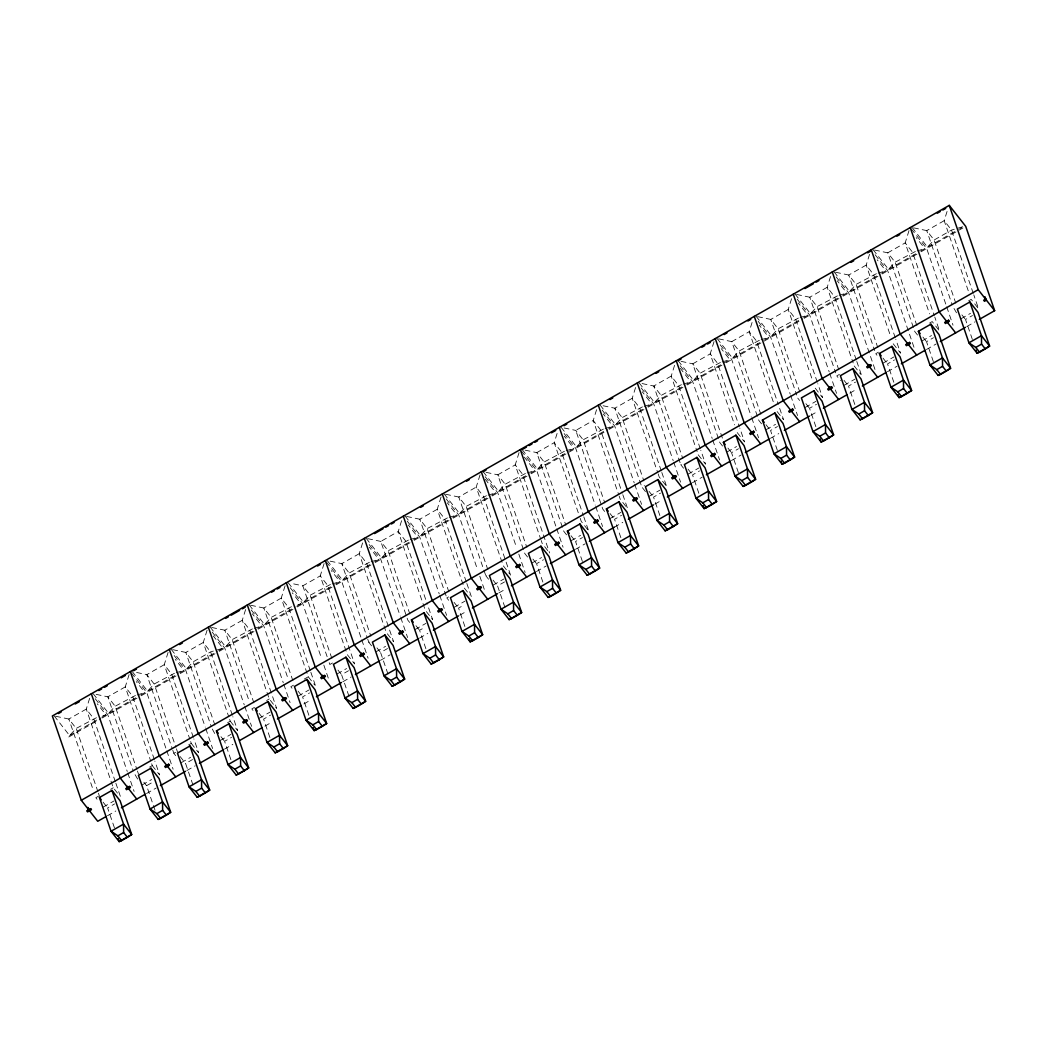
<?xml version="1.0" encoding="UTF-8"?>
<svg xmlns="http://www.w3.org/2000/svg" width="1047" height="1047" viewBox="0 0 1047 1047"><rect width="100%" height="100%" fill="white"/><g stroke="black" fill="none" stroke-linecap="round" stroke-linejoin="round"><path stroke-width="0.75" stroke-dasharray="5 3.75" d="M89.623 698.323L86.273 709.094L113.285 787.776L119.724 795.995M129.095 674.582L125.274 686.897L150.689 760.947M168.096 652.386L164.261 664.688L189.69 738.75M207.097 630.189L203.262 642.492L228.678 716.554M245.613 609.524L242.263 620.295L269.262 698.977L276.63 708.374L271.854 694.488M285.085 585.783L281.25 598.099L308.263 676.781L314.702 685M324.086 563.587L320.251 575.889L347.264 654.584L354.619 663.968L327.606 585.286L320.251 575.889L302.805 585.823L291.131 583.362M362.602 542.922L359.239 553.693L386.251 632.375L393.607 641.772L388.843 627.886M401.59 520.725L398.24 531.496L425.252 610.179L432.607 619.562L427.843 605.676M441.062 496.985L437.24 509.287L464.253 587.982L469.763 595.023M480.063 474.788L476.228 487.091L503.241 565.773L509.68 573.992M519.063 452.579L515.229 464.894L540.645 538.943M557.096 433.458L554.229 442.685L579.645 516.747M596.568 409.717L593.217 420.488L618.646 494.55M635.568 387.521L632.218 398.292L657.634 472.354M674.569 365.324L671.219 376.095L697.158 451.689M714.041 341.584L710.206 353.886L734.575 424.86M752.073 322.463L749.207 331.69L773.563 402.663M791.558 298.722L788.208 309.493L812.564 380.467M830.546 276.513L827.195 287.284L853.148 362.89M869.547 254.316L866.196 265.087L890.552 336.061M909.018 230.576L905.184 242.891L929.553 313.864M947.064 211.455L944.185 220.681L968.554 291.655M54.235 715.939L69.56 735.518L76.195 728.411L96.704 717.575M93.222 693.742L108.561 713.321L115.183 706.215L135.691 695.365M132.223 671.546L147.562 691.112L154.184 684.018L174.692 673.169M171.211 649.336L186.549 668.915L193.172 661.809L210.617 651.888L222.906 648.224L213.326 635.987M210.211 627.14L225.55 646.719L232.172 639.612L252.68 628.763M249.212 604.944L264.551 624.509L271.173 617.416L291.681 606.566M288.2 582.747L303.538 602.313L310.161 595.206L330.682 584.37M327.201 560.538L342.539 580.117L349.161 573.01L369.67 562.16M366.201 538.341L381.527 557.907L388.162 550.814L408.67 539.964M405.189 516.145L420.528 535.711L427.15 528.604L447.671 517.768M444.19 493.935L459.528 513.514L466.151 506.408L486.659 495.571M483.191 471.739L498.516 491.318L505.151 484.211L525.659 473.362M522.178 449.543L537.517 469.108L544.139 462.015L564.66 451.165M561.179 427.333L576.517 446.912L583.14 439.805L603.648 428.969M600.18 405.137L615.505 424.716L622.14 417.609L642.649 406.76M639.167 382.94L654.506 402.506L661.128 395.413L681.636 384.563M678.168 360.744L693.507 380.31L700.129 373.203L720.637 362.367M717.156 338.534L732.494 358.113L739.117 351.007L759.638 340.157M756.156 316.338L771.495 335.904L778.117 328.81L798.625 317.961M795.157 294.142L810.496 313.707L817.118 306.601L837.626 295.764M834.145 271.932L849.483 291.511L856.106 284.404L876.627 273.568M873.146 249.736L888.484 269.315L895.106 262.208L915.615 251.359M912.146 227.539L927.472 247.105L934.107 240.012L951.54 230.078L963.829 226.414L959.641 228.796M69.56 735.518L100.329 718.006M101.729 717.208L105.917 714.826L97.292 703.806M108.561 713.321L139.316 695.797M140.717 695.012L144.918 692.617L136.293 681.61M147.562 691.112L178.317 673.601M179.718 672.802L183.906 670.42L175.281 659.414M186.549 668.915L217.318 651.404M218.718 650.606L222.906 648.224M225.55 646.719L256.306 629.208M257.706 628.409L261.907 626.014L252.314 613.791M264.551 624.509L295.306 606.998M296.707 606.2L300.895 603.818L292.27 592.811M303.538 602.313L334.307 584.802M335.694 584.004L339.895 581.622L331.271 570.602M342.539 580.117L373.295 562.605M374.695 561.807L378.896 559.412L369.303 547.188M381.527 557.907L412.296 540.396M413.696 539.611L417.884 537.216L408.304 524.979M420.528 535.711L451.296 518.2M452.684 517.401L456.885 515.019L447.291 502.782M459.528 513.514L490.284 496.003M491.684 495.205L495.872 492.823L485.337 479.356M498.516 491.318L529.285 473.794M530.685 473.008L534.873 470.613L524.338 457.159M537.517 469.108L568.272 451.597M569.673 450.799L573.874 448.417L564.281 436.18M576.517 446.912L607.273 429.401M608.673 428.603L612.861 426.221L603.281 413.984M615.505 424.716L646.274 407.204M647.674 406.406L651.862 404.011L642.282 391.787M654.506 402.506L685.262 384.995M686.662 384.197L690.863 381.815L680.314 368.361M693.507 380.31L729.851 359.618L721.226 348.599M732.494 358.113L763.263 340.602M764.65 339.804L768.851 337.409L759.271 325.185M771.495 335.904L802.251 318.393M803.651 317.607L807.852 315.212L798.259 302.976M810.496 313.707L841.251 296.196M842.652 295.398L846.84 293.016L837.26 280.779M849.483 291.511L880.252 274M881.639 273.202L885.841 270.82L877.216 259.8M888.484 269.315L919.24 251.804M920.64 251.005L924.841 248.61L916.204 237.604M927.472 247.105L958.241 229.594M68.801 736.983L100.839 718.739M102.226 717.954L139.827 696.543M141.227 695.745L178.828 674.347M180.215 673.548L217.815 652.137M219.216 651.352L256.816 629.941M258.216 629.155L295.817 607.744M297.204 606.946L334.804 585.548M336.205 584.75L373.805 563.338M375.192 562.553L412.806 541.142M414.193 540.344L451.794 518.946M453.194 518.147L490.794 496.736M492.182 495.951L529.795 474.54M531.182 473.741L607.784 430.134M609.171 429.349L646.784 407.937M648.172 407.152L685.772 385.741M687.172 384.943L724.773 363.545M726.16 362.746L802.761 319.139M804.161 318.34L841.762 296.942M843.149 296.144L880.749 274.733M882.15 273.948L919.75 252.536M921.138 251.738L962.926 227.958M98.523 796.178L95.84 797.709L98.601 801.23M110.602 789.307L113.285 787.776M149.59 767.111L152.273 765.579L151.226 762.491M175.674 755.659L173.841 753.303L176.524 751.785M188.591 744.914L191.274 743.383L190.214 740.294M227.592 722.705L230.275 721.187L229.214 718.098M254.513 707.379L251.83 708.911L253.662 711.253M266.579 700.508L269.262 698.977M293.5 685.183L290.817 686.714L293.579 690.235M304.245 679.071L308.263 676.781M332.501 662.987L329.818 664.505L328.758 661.416M371.58 645.829L368.819 642.308L371.502 640.777M448.653 600.258L446.807 597.902L449.49 596.384M488.556 579.227L485.808 575.706L488.491 574.175M645.462 491.606L641.785 486.907L644.468 485.376M683.547 468.231L680.786 464.711L683.469 463.18M839.445 374.381L836.762 375.899L840.453 380.598M878.446 352.172L875.763 353.703L878.525 357.223M929.514 323.104L932.196 321.573L939.552 330.97L934.788 317.084M968.514 300.908L971.197 299.377L978.552 308.76L973.789 294.874M103.195 807.093L113.927 800.994M142.196 784.897L151.593 779.557M181.196 762.7L190.58 757.347M220.184 740.504L230.916 734.392M259.185 718.294L269.917 712.182M298.186 696.098L308.917 689.986M337.173 673.902L346.57 668.549M376.174 651.692L385.558 646.352M415.175 629.496L425.907 623.384M454.162 607.299L464.894 601.187M493.163 585.09L503.895 578.991M532.151 562.893L541.548 557.554M571.152 540.697L580.548 535.344M610.152 518.501L620.884 512.389M649.14 496.291L659.872 490.179M688.141 474.095L698.873 467.983M727.142 451.898L736.525 446.546M766.129 429.689L775.526 424.349M805.13 407.492L815.862 401.381M844.131 385.296L854.862 379.184M883.118 363.087L893.85 356.988M922.119 340.89L931.503 335.55M961.12 318.694L970.504 313.341M114.437 827.824L107.605 807.904L114.555 803.952M155.021 810.221L146.593 785.695L153.543 781.743M192.962 784.962L185.594 763.499L192.543 759.546M230.903 759.69L224.595 741.302L231.544 737.35M269.904 737.494L263.582 719.106L270.532 715.14M308.891 715.297L302.583 696.896L309.532 692.944M348.952 696.163L341.584 674.7L348.52 670.747M387.94 673.954L380.571 652.503L387.521 648.538M425.88 648.695L419.572 630.294L425.134 627.14M464.881 626.499L458.573 608.098L464.122 604.93M504.929 607.352L497.561 585.901L504.51 581.949M542.87 582.093L536.561 563.692L543.511 559.739M582.394 561.428L575.562 541.495L582.498 537.543M620.871 537.687L614.55 519.299L621.499 515.346M659.859 515.49L653.55 497.103L660.5 493.137M698.859 493.294L692.538 474.893L699.488 470.941M738.384 472.629L731.539 452.697L738.488 448.744M777.371 450.419L770.54 430.5L777.489 426.535M815.849 426.692L809.527 408.291L816.477 404.338M854.836 404.495L848.528 386.094L855.478 382.142M893.837 382.286L887.529 363.898L894.465 359.946M933.361 361.621L926.516 341.688L933.466 337.736M972.362 339.424L965.517 319.492L972.467 315.54M107.488 815.731L115.851 810.98M146.488 793.534L156.239 787.985M186.876 770.54L195.226 765.789M224.477 749.142L232.84 744.378M264.865 726.147L271.827 722.181M303.866 703.937L310.828 699.972M342.853 681.741L351.216 676.99M380.467 660.33L390.217 654.781M419.454 638.133L427.817 633.383M459.842 615.139L466.805 611.173M498.843 592.942L505.806 588.977M536.444 571.531L546.194 565.982M575.444 549.335L585.194 543.786M614.432 527.138L622.795 522.374M654.833 504.144L661.796 500.178M692.433 482.732L702.184 477.183M731.421 460.536L741.171 454.987M770.422 438.327L778.785 433.576M810.81 415.332L817.772 411.379M849.811 393.135L856.773 389.17M887.411 371.724L897.161 366.175M926.412 349.528L936.162 343.979M966.8 326.533L975.15 321.782M917.159 250.9L924.841 248.61M878.158 273.11L885.841 270.82M839.157 295.306L846.84 293.016M800.17 317.503L807.852 315.212M761.169 339.699L768.851 337.409M722.168 361.909L729.851 359.618M683.181 384.105L690.863 381.815M644.18 406.301L651.862 404.011M605.192 428.511L612.861 426.221M566.191 450.707L573.874 448.417M527.191 472.904L534.873 470.613M488.203 495.113L495.872 492.823M449.202 517.31L456.885 515.019M410.202 539.506L417.884 537.216M371.214 561.702L378.896 559.412M332.213 583.912L339.895 581.622M297.832 604.734L300.895 603.818M254.225 628.305L261.907 626.014M176.236 672.711L183.906 670.42M137.236 694.907L144.918 692.617M102.842 715.742L105.917 714.826M913.599 227.84L926.752 230.615L934.107 240.012L955.819 303.264M874.611 250.05L887.751 252.811L895.106 262.208L917.879 328.549M835.611 272.246L848.751 275.021L856.106 284.404L877.831 347.669M796.61 294.443L809.763 297.217L817.118 306.601L838.83 369.866M757.622 316.639L770.762 319.414L778.117 328.81L799.829 392.062M718.622 338.848L731.761 341.623L739.117 351.007L760.842 414.259M681.087 361.359L692.774 363.819L700.129 373.203L722.901 439.557M642.086 383.555L653.773 386.016L661.128 395.413L682.84 458.665M603.098 405.752L614.772 408.212L622.14 417.609L643.853 480.861M564.097 427.961L575.785 430.422L583.14 439.805L604.852 503.07M525.097 450.158L536.784 452.618L544.139 462.015L565.851 525.267M486.109 472.354L497.783 474.815L505.151 484.211L526.863 547.463M445.656 494.249L458.795 497.024L466.151 506.408L487.863 569.673M406.655 516.446L419.795 519.22L427.15 528.604L448.875 591.869M367.654 538.642L380.807 541.417L388.162 550.814L409.874 614.066M330.119 561.153L341.806 563.626L349.161 573.01L370.874 636.262M250.665 605.245L263.818 608.019L271.173 617.416L292.885 680.668M211.677 627.454L224.817 630.215L232.172 639.612L253.884 702.864M172.676 649.65L185.816 652.425L193.172 661.809L214.897 725.074M136.607 672.462L146.829 674.621L154.184 684.018L175.896 747.27M96.141 694.357L107.828 696.818L115.183 706.215L136.895 769.466M55.687 716.253L68.827 719.027L76.195 728.411L97.908 791.676M911.23 228.809L926.713 248.571L946.187 305.292M961.892 314.872L965.517 319.492M956.513 312.817L952.691 306.221M875.135 254.722L887.712 270.767L915.078 350.483M922.904 337.082L926.516 341.688M917.525 335.027L914.764 331.506L887.751 252.811L905.184 242.891L912.552 252.275L934.264 315.54M893.209 343.769L900.564 353.166L895.8 339.28M836.147 276.918L848.724 292.977L875.03 369.617M883.001 358.126L887.529 363.898M854.208 365.979L860.647 374.185M797.147 299.115L809.724 315.173L829.198 371.894M844 380.323L848.528 386.094M815.207 388.175L822.562 397.559L817.799 383.673M758.146 321.324L770.736 337.37L790.197 394.091M805.915 403.684L809.527 408.291M797.775 398.109L799.607 400.451M777.136 411.55L783.575 419.768L778.811 405.883M720.127 344.751L731.735 359.579L751.196 416.287M766.011 424.729L770.54 430.5M761.535 423.826L758.774 420.305L731.761 341.623L749.207 331.69L756.562 341.073L778.274 404.338M737.219 432.581L744.574 441.965L739.81 428.079M680.157 365.717L692.734 381.775L712.209 438.484M727.927 448.077L731.539 452.697M722.535 446.022L719.786 442.501L692.774 363.819L710.206 353.886L717.561 363.283L739.287 426.535M698.218 454.778L705.586 464.161L700.809 450.275M641.157 387.913L653.747 403.972L673.208 460.693M688.023 469.121L692.538 474.893M665.67 485.193L659.23 476.974L658.17 473.885M602.169 410.123L614.746 426.168L634.22 482.889M649.022 491.318L653.55 497.103M564.137 433.55L575.745 448.378L595.22 505.086M610.035 513.527L614.55 519.299M604.629 511.446L602.797 509.104L575.785 430.422L593.217 420.488L600.572 429.885L622.298 493.137M587.668 529.599L581.242 521.38L580.182 518.291M521.275 450.812L536.758 470.574L556.219 527.295M571.034 535.724L575.562 541.495M566.558 534.821L563.796 531.3L536.784 452.618L554.229 442.685L561.585 452.082L583.297 515.333M547.751 550.617L542.241 543.576L541.181 540.488M485.18 476.725L497.757 492.771L516.695 547.961M532.936 559.085L536.561 563.692M527.557 557.03L524.796 553.51L497.783 474.815L515.229 464.894L522.584 474.278L549.596 552.973M446.179 498.922L458.756 514.98L477.707 570.157M493.045 580.13L497.561 585.901M407.191 521.118L419.768 537.176L439.23 593.898M454.045 602.326L458.573 608.098M369.159 544.558L380.768 559.373L400.242 616.094M415.96 625.687L419.572 630.294M409.652 622.455L407.807 620.112L380.807 541.417L398.24 531.496L405.595 540.88L427.307 604.145M326.284 561.82L341.767 581.582L361.241 638.29M376.959 647.884L380.571 652.503M290.202 587.72L302.779 603.779L321.717 658.956M337.959 670.08L341.584 674.7M251.201 609.917L263.779 625.975L283.253 682.696M298.055 691.125L302.583 696.896M212.201 632.126L224.791 648.172L244.252 704.893M259.067 713.321L263.582 719.106M230.275 721.187L237.63 730.57L232.866 716.685M174.182 655.553L185.79 670.381L205.251 727.089M220.969 736.682L224.595 741.302M214.674 733.45L211.769 728.018M191.274 743.383L198.629 752.767L193.865 738.881M131.307 672.815L146.789 692.577L166.264 749.299M180.163 756.575L185.594 763.499M152.273 765.579L159.641 774.976L154.864 761.09M95.212 698.729L107.802 714.774L127.263 771.495M143.884 782.24L146.593 785.695M137.602 779.033L133.78 772.424M103.077 802.133L107.605 807.904M973.252 293.33L951.54 230.078L944.185 220.681L926.752 230.615L952.168 304.677M946.71 306.823L953.019 325.211M895.264 337.736L873.551 274.484L866.196 265.087L848.751 275.021L874.703 350.614M856.263 359.932L834.551 296.681L827.195 287.284L809.763 297.217L835.715 372.824M856.799 361.477L861.563 375.363M829.721 373.426L836.566 393.345M817.275 382.142L795.563 318.877L788.208 309.493L770.762 319.414L796.715 395.02M790.721 395.622L797.565 415.554M751.733 417.818L758.565 437.751M712.732 440.028L719.577 459.947M700.286 448.731L678.574 385.479L671.219 376.095L653.773 386.016L680.786 464.711M673.731 462.224L680.576 482.157M661.285 470.941L639.573 407.676L632.218 398.292L614.772 408.212L641.785 486.907M661.822 472.485L666.586 486.371M634.744 484.421L641.575 504.353M622.821 494.681L627.585 508.567L620.23 499.183L619.17 496.095M595.743 506.617L602.588 526.549M583.82 516.878L588.597 530.764M556.742 528.827L563.064 547.215M518.802 554.085L525.123 572.487M510.596 575.169L483.596 496.487L476.228 487.091L458.795 497.024L485.808 575.706M479.814 576.295L485.075 591.62M466.308 581.936L444.595 518.684L437.24 509.287L419.795 519.22L446.807 597.902M466.844 583.48L471.608 597.366M439.766 595.429L446.598 615.348M400.765 617.625L407.61 637.558M388.319 626.342L366.607 563.077L359.239 553.693L341.806 563.626L367.222 637.675M367.759 639.22L368.819 642.308M361.765 639.822L368.086 658.223M331.886 658.471L310.161 595.206L302.805 585.823L328.235 659.885M323.824 665.094L329.085 680.419M310.318 670.734L288.606 607.482L281.25 598.099L263.818 608.019L288.174 678.993M310.854 672.279L315.618 686.165M283.776 684.228L290.084 702.616M271.33 692.944L249.618 629.679L242.263 620.295L224.817 630.215L249.186 701.189M244.776 706.424L251.62 726.356M232.329 715.14L210.617 651.888L203.262 642.492L185.816 652.425L211.245 726.474M205.788 728.62L212.62 748.553M193.342 737.337L171.616 674.085L164.261 664.688L146.829 674.621L172.245 748.684M176.42 748.814L177.48 751.903M172.781 750.228L173.841 753.303M166.787 750.83L173.108 769.218M154.341 759.546L132.629 696.281L125.274 686.897L107.828 696.818L133.257 770.88M137.432 771.011L138.492 774.099M127.786 773.026L134.108 791.427M115.34 781.743L93.628 718.491L86.273 709.094L68.827 719.027L93.196 790.001M115.877 783.287L120.641 797.173M98.431 793.207L99.491 796.296"/><path stroke-width="1.5" d="M127.394 837.325L131.686 834.511L120.104 800.785L111.964 790.393L99.465 797.513L111.034 831.239L119.175 841.618L121.635 840.61L127.394 837.325L123.638 832.548L123.546 824.12L111.964 790.393M166.381 815.129L170.674 812.302L159.105 778.575L150.964 768.197L138.453 775.317L150.035 809.03L158.176 819.421L160.623 818.414L166.381 815.129L162.638 810.352L162.534 801.91L150.964 768.197M205.382 792.932L209.675 790.105L198.105 756.379L189.965 745.988L177.453 753.107L189.036 786.834L197.176 797.225L199.624 796.204L205.382 792.932L201.626 788.142L201.534 779.714L189.965 745.988M244.37 770.736L248.676 767.909L237.093 734.183L228.953 723.791L216.454 730.911L228.024 764.637L236.164 775.029L238.611 774.008L244.37 770.736L240.627 765.946L240.535 757.518L228.953 723.791M283.371 748.526L287.663 745.7L276.094 711.986L267.953 701.595L255.442 708.714L267.024 742.428L275.165 752.819L277.612 751.811L283.371 748.526L279.628 743.75L279.523 735.308L267.953 701.595M322.371 726.33L326.664 723.503L315.082 689.777L306.941 679.385L294.443 686.505L306.025 720.231L314.165 730.623L316.613 729.602L322.371 726.33L318.615 721.54L318.524 713.112L306.941 679.385M361.359 704.134L365.665 701.307L354.082 667.58L345.942 657.189L333.443 664.308L345.013 698.035L353.153 708.426L355.6 707.406L361.359 704.134L357.616 699.344L357.524 690.915L345.942 657.189M400.36 681.924L404.652 679.097L393.083 645.384L384.943 634.992L372.431 642.112L384.013 675.825L392.154 686.217L394.601 685.209L400.36 681.924L396.617 677.147L396.512 668.719L384.943 634.992M439.36 659.728L443.653 656.901L432.071 623.174L423.93 612.796L411.432 619.903L423.001 653.629L431.142 664.02L433.602 663.013L439.36 659.728L435.604 654.938L435.513 646.509L423.93 612.796M478.348 637.531L482.654 634.704L471.071 600.978L462.931 590.587L450.432 597.706L462.002 631.433L470.142 641.824L472.59 640.803L478.348 637.531L474.605 632.741L474.513 624.313L462.931 590.587M517.349 615.322L521.642 612.508L510.072 578.782L501.932 568.39L489.42 575.51L501.003 609.236L509.143 619.615L511.59 618.607L517.349 615.322L513.606 610.545L513.501 602.117L501.932 568.39M556.35 593.125L560.642 590.299L549.06 556.572L540.919 546.194L528.421 553.313L539.99 587.027L548.131 597.418L550.591 596.41L556.35 593.125L552.594 588.349L552.502 579.907L540.919 546.194M595.337 570.929L599.63 568.102L588.061 534.376L579.92 523.984L567.409 531.104L578.991 564.83L587.131 575.222L589.579 574.201L595.337 570.929L591.594 566.139L591.49 557.711L579.92 523.984M634.338 548.733L638.631 545.906L627.061 512.179L618.921 501.788L606.409 508.907L617.992 542.634L626.132 553.025L628.58 552.005L634.338 548.733L630.582 543.943L630.49 535.514L618.921 501.788M673.339 526.523L677.631 523.696L666.049 489.983L657.909 479.591L645.41 486.711L656.979 520.424L665.12 530.816L667.58 529.808L673.339 526.523L669.583 521.746L669.491 513.305L657.909 479.591M712.326 504.327L716.619 501.5L705.05 467.773L696.909 457.382L684.398 464.502L695.98 498.228L704.121 508.62L706.568 507.599L712.326 504.327L708.583 499.537L708.479 491.108L696.909 457.382M751.327 482.13L755.62 479.304L744.051 445.577L735.91 435.186L723.398 442.305L734.981 476.032L743.121 486.423L745.569 485.402L751.327 482.13L747.571 477.34L747.479 468.912L735.91 435.186M790.315 459.921L794.621 457.094L783.038 423.381L774.898 412.989L762.399 420.109L773.969 453.822L782.109 464.214L784.556 463.206L790.315 459.921L786.572 455.144L786.48 446.716L774.898 412.989M829.316 437.725L833.608 434.898L822.039 401.171L813.899 390.793L801.387 397.899L812.969 431.626L821.11 442.017L823.557 441.009L829.316 437.725L825.573 432.935L825.468 424.506L813.899 390.793M868.316 415.528L872.609 412.701L861.027 378.975L852.886 368.583L840.388 375.703L851.957 409.429L860.111 419.821L862.558 418.8L868.316 415.528L864.56 410.738L864.469 402.31L852.886 368.583M907.304 393.319L911.61 390.505L900.027 356.778L891.887 346.387L879.388 353.506L890.958 387.233L899.098 397.611L901.546 396.604L907.304 393.319L903.561 388.542L903.469 380.113L891.887 346.387M946.305 371.122L950.597 368.295L939.028 334.569L930.888 324.19L918.376 331.31L929.958 365.023L938.099 375.415L940.546 374.407L946.305 371.122L942.562 366.345L942.457 357.904L930.888 324.19M985.306 348.926L989.598 346.099L978.016 312.372L969.875 301.981L957.377 309.101L968.946 342.827L977.087 353.219L979.547 352.198L985.306 348.926L981.549 344.136L981.458 335.707L969.875 301.981M979.325 319.4L994.65 310.684L965.714 226.374L949.263 205.382L52.35 715.978L81.286 800.288L97.737 821.28L106.1 816.529M58.423 713.557L61.223 711.96M75.201 704.003L79.402 701.621M98.824 690.562L101.611 688.965M104.412 687.369L107.213 685.785M121.19 677.828L125.378 675.433M133.623 670.747L136.411 669.151M179.6 644.572L182.4 642.976M225.589 618.384L228.39 616.788M231.191 615.204L239.58 610.427M242.367 608.831L245.168 607.247M271.579 592.209L274.379 590.613M277.167 589.016L279.968 587.432M317.568 566.021L320.369 564.438M374.59 533.564L382.98 528.787M385.767 527.191L388.568 525.607M391.369 524.01L394.156 522.427M420.58 507.389L423.368 505.793M466.556 481.201L469.357 479.618M483.191 471.739L485.978 470.142M522.178 449.543L526.379 447.148M529.167 445.564L531.968 443.967M534.768 442.371L537.556 440.787M551.547 432.817L555.735 430.435M563.98 425.749L566.767 424.153M609.956 399.561L612.757 397.978M655.946 373.386L658.746 371.79M678.168 360.744L680.956 359.147M701.935 347.211L704.736 345.615M707.523 344.018L710.324 342.434M724.158 334.556L726.945 332.959M747.924 321.023L750.725 319.44M804.947 288.566L813.336 283.789M816.123 282.193L818.924 280.609M850.923 262.378L853.724 260.795M867.701 252.837L870.502 251.241M896.913 236.203L899.713 234.607M937.314 213.208L940.101 211.612M942.902 210.028L945.703 208.432M81.286 800.288L978.199 289.679L949.263 205.382M121.413 807.813L145.088 794.333M160.413 785.603L185.476 771.338M199.414 763.407L223.09 749.927M239.802 740.412L262.077 727.73M277.403 719.001L301.078 705.534M316.403 696.805L341.466 682.539M355.391 674.608L379.066 661.128M395.779 651.614L418.067 638.932M433.379 630.202L458.455 615.937M472.38 608.006L497.456 593.728M511.381 585.81L535.056 572.329M550.369 563.6L574.044 550.12M589.369 541.404L614.432 527.138M628.37 519.207L653.433 504.929M667.358 496.998L691.033 483.531M706.359 474.801L730.034 461.321M745.359 452.605L769.035 439.125M784.347 430.409L809.423 416.13M823.348 408.199L847.023 394.719M862.348 386.003L886.024 372.523M901.336 363.806L925.011 350.326M940.337 341.597L965.399 327.331M118.128 838.555L119.175 841.618L131.686 834.511L123.546 824.12L111.034 831.239L117.879 835.82L123.638 832.548M158.176 819.421L170.674 812.302L162.534 801.91L150.035 809.03L156.88 813.624L162.638 810.352M197.176 797.225L209.675 790.105L201.534 779.714L189.036 786.834L195.868 791.427L201.626 788.142M236.164 775.029L248.676 767.909L240.535 757.518L228.024 764.637L234.868 769.218L240.627 765.946M275.165 752.819L287.663 745.7L279.523 735.308L267.024 742.428L273.869 747.021L279.628 743.75M313.105 727.56L314.165 730.623L326.664 723.503L318.524 713.112L306.025 720.231L312.857 724.825L318.615 721.54M353.153 708.426L365.665 701.307L357.524 690.915L345.013 698.035L351.857 702.629L357.616 699.344M392.154 686.217L404.652 679.097L396.512 668.719L384.013 675.825L390.858 680.419L396.617 677.147M431.142 664.02L443.653 656.901L435.513 646.509L423.001 653.629L429.846 658.223L435.604 654.938M469.095 638.762L470.142 641.824L482.654 634.704L474.513 624.313L462.002 631.433L468.847 636.026L474.605 632.741M509.143 619.615L521.642 612.508L513.501 602.117L501.003 609.236L507.834 613.817L513.606 610.545M548.131 597.418L560.642 590.299L552.502 579.907L539.99 587.027L546.835 591.62L552.594 588.349M587.131 575.222L599.63 568.102L591.49 557.711L578.991 564.83L585.836 569.424L591.594 566.139M626.132 553.025L638.631 545.906L630.49 535.514L617.992 542.634L624.823 547.215L630.582 543.943M665.12 530.816L677.631 523.696L669.491 513.305L656.979 520.424L663.824 525.018L669.583 521.746M703.074 505.557L704.121 508.62L716.619 501.5L708.479 491.108L695.98 498.228L702.825 502.822L708.583 499.537M743.121 486.423L755.62 479.304L747.479 468.912L734.981 476.032L741.813 480.625L747.571 477.34M781.062 461.151L782.109 464.214L794.621 457.094L786.48 446.716L773.969 453.822L780.813 458.416L786.572 455.144M820.05 438.955L821.11 442.017L833.608 434.898L825.468 424.506L812.969 431.626L819.814 436.219L825.573 432.935M860.111 419.821L872.609 412.701L864.469 402.31L851.957 409.429L858.802 414.023L864.56 410.738M898.051 394.549L899.098 397.611L911.61 390.505L903.469 380.113L890.958 387.233L897.803 391.814L903.561 388.542M938.099 375.415L950.597 368.295L942.457 357.904L929.958 365.023L936.803 369.617L942.562 366.345M976.04 350.156L977.087 353.219L989.598 346.099L981.458 335.707L968.946 342.827L975.791 347.421L981.549 344.136M978.199 289.679L994.65 310.684M975.791 347.421L979.547 352.198M955.649 332.881L939.198 311.888L910.262 227.579M918.376 331.31L920.182 333.613M936.803 369.617L940.546 374.407M916.662 355.077L900.211 334.085L871.261 249.775M879.388 353.506L881.194 355.81M897.803 391.814L901.546 396.604M877.661 377.286L861.21 356.281L832.273 271.971M858.802 414.023L862.558 418.8M838.66 399.483L822.209 378.49L793.273 294.181M819.814 436.219L823.557 441.009M799.672 421.679L783.221 400.687L754.285 316.377M762.399 420.109L764.205 422.412M780.813 458.416L784.556 463.206M760.672 443.876L744.221 422.883L715.284 338.574M723.398 442.305L725.205 444.609M741.813 480.625L745.569 485.402M721.684 466.085L705.233 445.08L676.283 360.783M702.825 502.822L706.568 507.599M682.683 488.282L666.232 467.289L637.296 382.98M663.824 525.018L667.58 529.808M643.683 510.478L627.232 489.486L598.295 405.176M606.409 508.907L608.215 511.211M624.823 547.215L628.58 552.005M604.695 532.687L588.244 511.682L559.294 427.385M567.409 531.104L569.228 533.42M585.836 569.424L589.579 574.201M565.694 554.884L549.243 533.891L520.307 449.582M546.835 591.62L550.591 596.41M526.693 577.08L510.242 556.088L481.306 471.778M507.834 613.817L511.59 618.607M487.706 599.277L471.255 578.284L442.305 493.975M468.847 636.026L472.59 640.803M448.705 621.486L432.254 600.494L403.317 516.184M411.432 619.903L413.238 622.219M429.846 658.223L433.602 663.013M409.704 643.683L393.253 622.69L364.317 538.38M390.858 680.419L394.601 685.209M370.717 665.879L354.266 644.887L325.316 560.577M351.857 702.629L355.6 707.406M331.716 688.088L315.265 667.083L286.328 582.786M312.857 724.825L316.613 729.602M292.715 710.285L276.264 689.292L247.328 604.983M255.442 708.714L257.261 711.018M273.869 747.021L277.612 751.811M253.727 732.481L237.276 711.489L208.34 627.179M216.454 730.911L218.26 733.214M234.868 769.218L238.611 774.008M214.727 754.691L198.276 733.685L169.339 649.389M195.868 791.427L199.624 796.204M175.739 776.887L159.288 755.895L130.338 671.585M156.88 813.624L160.623 818.414M136.738 799.083L120.287 778.091L91.351 693.781M99.465 797.513L101.271 799.816M117.879 835.82L121.635 840.61M868.644 364.474L869.442 366.777M829.643 386.67L830.441 388.987M673.666 475.482L674.451 477.785M634.665 497.678L635.464 499.982M595.678 519.875L596.463 522.178M556.677 542.071L557.462 544.388M478.688 586.477L479.474 588.78M439.688 608.673L440.486 610.99M400.687 630.883L401.485 633.186M361.699 653.079L362.484 655.383M322.698 675.276L323.497 677.592M283.698 697.485L284.496 699.789M244.71 719.682L245.495 721.985M205.709 741.878L206.508 744.181M127.721 786.284L128.506 788.587M89.519 810.784L87.896 807.433L88.694 809.737M90.644 808.624L86.744 810.849L87.568 811.896L91.469 809.684L90.644 808.624M129.645 786.428L125.745 788.653L126.556 789.7L130.456 787.475L129.645 786.428M168.632 764.231L164.732 766.443L165.557 767.503L169.457 765.278L168.632 764.231M207.633 742.022L203.733 744.247L204.558 745.294L208.458 743.082L207.633 742.022M246.621 719.826L242.721 722.05L243.545 723.097L247.445 720.873L246.621 719.826M285.622 697.629L281.722 699.841L282.546 700.901L286.446 698.676L285.622 697.629M324.622 675.433L320.722 677.645L321.547 678.692L325.447 676.48L324.622 675.433M363.61 653.223L359.71 655.448L360.534 656.495L364.435 654.27L363.61 653.223M402.611 631.027L398.711 633.252L399.535 634.299L403.435 632.074L402.611 631.027M441.612 608.831L437.711 611.042L438.536 612.089L442.436 609.878L441.612 608.831M480.599 586.621L476.699 588.846L477.524 589.893L481.424 587.681L480.599 586.621M519.6 564.425L515.7 566.649L516.524 567.696L520.424 565.472L519.6 564.425M558.601 542.228L554.701 544.44L555.512 545.5L559.412 543.275L558.601 542.228M597.588 520.019L593.688 522.244L594.513 523.291L598.413 521.079L597.588 520.019M636.589 497.822L632.689 500.047L633.514 501.094L637.414 498.869L636.589 497.822M675.59 475.626L671.69 477.838L672.501 478.898L676.401 476.673L675.59 475.626M714.578 453.43L710.677 455.641L711.502 456.688L715.402 454.477L714.578 453.43M753.578 431.22L749.678 433.445L750.503 434.492L754.403 432.267L753.578 431.22M792.566 409.024L788.666 411.249L789.49 412.296L793.39 410.071L792.566 409.024M831.567 386.827L827.667 389.039L828.491 390.086L832.391 387.874L831.567 386.827M870.567 364.618L866.667 366.843L867.492 367.89L871.392 365.678L870.567 364.618M909.555 342.421L905.655 344.646L906.48 345.693L910.38 343.468L909.555 342.421M948.556 320.225L944.656 322.437L945.48 323.497L949.38 321.272L948.556 320.225M985.607 299.128L983.657 300.24L984.481 301.287L986.431 300.175L984.808 296.825L985.607 299.128"/></g></svg>
